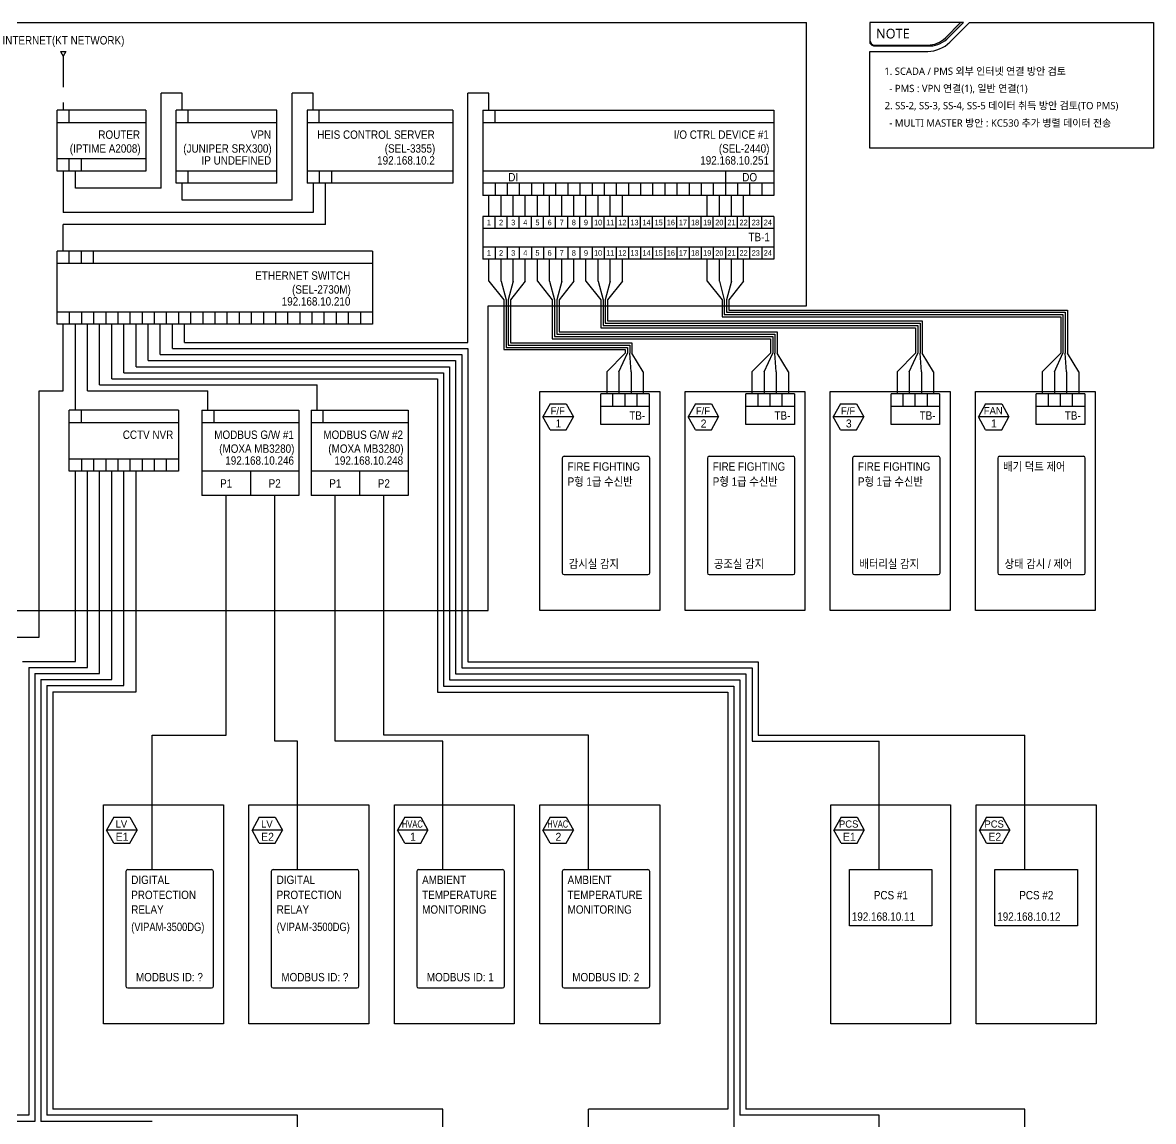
# Model space of a CAD drawing. Header units: millimetres. Extents: x 3366 to 637019, y 0 to 56757.
# Drawn here: x 59885 to 77342, y 10194 to 27153 of the extents above; entities that cross this region are included whole.
import ezdxf
from ezdxf.enums import TextEntityAlignment as Align

# ---------------------------------------------------------------- set-up
doc = ezdxf.new("R2010")
doc.units = ezdxf.units.MM
doc.set_wipeout_variables(frame=1)
doc.linetypes.add('CE04', pattern=[15, 10, -2, 1, -2])
doc.linetypes.add('HIDDEN2', pattern=[4.7624999999999975, 3.174999999999999, -1.587499999999999])
for name, color, linetype in [('004.ESS전기실주기사항', 7, 'Continuous'), ('ESYM', 4, 'Continuous'), ('SEL-735', 7, 'Continuous'), ('TEXT', 3, 'Continuous'), ('지시선', 6, 'Continuous')]:
    doc.layers.add(name, color=color, linetype=linetype)
doc.styles.add('GHS', font='', dxfattribs={"width": 0.7})
doc.styles.add('맑은고딕', font='malgun.ttf')
doc.styles.get('GHS').set_extended_font_data('Gulim')

# ---------------------------------------------------------------- blocks, each defined once
blk = doc.blocks.new('DIGITAL LAYOUT')
at = {"layer": 'SEL-735', "color": 8, "linetype": 'Continuous', "lineweight": -3}
for p, q in [((9070706.639495933, -3285224.709214698), (9070706.639495933, -3293180.088807981)), ((9070834.952600794, -3285096.396109838), (9076659.241474131, -3285096.396109838)), ((9076787.554578992, -3293180.088807981), (9076787.554578992, -3285224.709214698)), ((9070834.952600794, -3293308.40191284), (9076659.241474131, -3293308.40191284))]:
    blk.add_line(p, q, dxfattribs=at)
for centre, start, end in [((9070834.952600794, -3285224.709214697), 90, 180), ((9076659.241474131, -3285224.709214698), 0, 90), ((9070834.952600794, -3293180.088807981), 180, 270), ((9076659.241474131, -3293180.088807981), 270, 0)]:
    blk.add_arc(centre, 128.3131048589562, start, end, dxfattribs=at)
blk = doc.blocks.new('COMP')
at = {"color": 8, "linetype": 'Continuous'}
blk.add_lwpolyline([(1.091393642127514e-11, 2815.567845134597), (1541.276957092065, 2815.567845134589), (1541.276957092068, 9.094947017729282e-13), (0, 0)], close=True, dxfattribs=at)
at = {"layer": 'ESYM', "color": 1}
for p, q in [((132.2785100566616, 2656.669670203698), (39.72367194838444, 2491.335974567334)), ((132.2785100566616, 2656.669670203698), (338.5173575939916, 2656.669670203698)), ((338.5173575939916, 2656.669670203698), (431.0721957052519, 2491.335974567334)), ((132.2785100566616, 2321.061306304114), (39.72367194838444, 2491.335974567334)), ((431.0721957052519, 2491.335974567334), (39.72367194838444, 2491.335974567334)), ((338.5173575939916, 2321.061306304114), (431.0721957052519, 2491.335974567334)), ((132.2785100566616, 2321.061306304114), (338.5173575939916, 2321.061306304114))]:
    blk.add_line(p, q, dxfattribs=at)

msp = doc.modelspace()

# ---------------------------------------------------------------- linework, layer by layer
at = {"color": 8, "linetype": 'Continuous'}
for p, q in [((58492.841996818, 27152.63536571973), (71987.67501282523, 27152.63536571973)), ((71987.67501282523, 22779.71893819905), (71987.67501282523, 27152.63536571971)), ((67074.38844391942, 18080.06520974561), (67074.38844391936, 22779.71893819897)), ((67074.38844391936, 22779.71893819898), (71987.67501282523, 22779.71893819904)), ((58492.841996818, 18080.06520974561), (67074.38844391942, 18080.06520974573))]:
    msp.add_line(p, q, dxfattribs=at)
at = {"color": 2}
for p, q in [((60470.86642949539, 26706.66508601468), (60554.02433065814, 26706.66508601468)), ((60470.86642949539, 26706.66508601468), (60512.44538008957, 26635.20375145834)), ((60554.02433065814, 26706.66508601468), (60512.44538008957, 26635.20375145834))]:
    msp.add_line(p, q, dxfattribs=at)
at = {"color": 2, "linetype": 'HIDDEN2', "ltscale": 150}
msp.add_line((60512.44538008957, 26635.20375145834), (60512.44538008957, 25801.18802178605), dxfattribs=at)
at = {"color": 3}
for p, q in [((62348.44644444896, 26063.34947693228), (62021.79252831836, 26063.34826180864)), ((62021.79252825311, 24599.14930026598), (62021.79252831836, 26063.34947693229)), ((62348.44644444907, 25801.65186228456), (62348.44644444896, 26063.34947693228)), ((64371.64750880864, 26063.34947693228), (64044.99359267805, 26063.34826180864)), ((64044.99359261274, 24410.98709285277), (64044.99359267805, 26063.34947693228)), ((64371.64750880876, 25801.65186228456), (64371.64750880864, 26063.34947693228)), ((67084.15534107009, 26063.34947693228), (66757.50142493949, 26063.34826180863)), ((66757.501424875, 22216.65207777613), (66757.50142493949, 26063.34826180863)), ((67084.1553410702, 25801.65186228455), (67084.15534107009, 26063.34947693228)), ((60699.64538008976, 24599.14321057045), (60699.64538008964, 24860.84082521817)), ((62348.44644444931, 24410.98100315719), (62348.44644444919, 24672.67861780491)), ((64558.84750880895, 24034.66267802622), (64558.84750880883, 24672.67861780492)), ((62021.79252825311, 24599.14930026598), (60699.64538008987, 24599.14321057045)), ((64044.99359261274, 24410.98709285277), (62348.44644444942, 24410.98100315719)), ((64558.84750880895, 24034.66267802622), (60512.44538008957, 24034.65658833064)), ((60512.44538008969, 23625.88815927429), (60512.44538008957, 24034.65658833064)), ((60512.44538008969, 21467.85207809332), (60512.4453800896, 22496.9149147945)), ((60699.64538008964, 21169.32445632116), (60699.64538008953, 22496.91491479465)), ((60886.84538008959, 21467.85207809368), (60886.84538008948, 22496.91491479464)), ((61074.04538008955, 21561.45207805309), (61074.04538008949, 22496.91491479464)), ((61261.24538008962, 21655.05207801236), (61261.2453800895, 22496.91491479464)), ((61448.44538008951, 21748.65207797171), (61448.44538008951, 22496.91491479464)), ((61635.64538008953, 21842.25207793107), (61635.64538008953, 22496.91491479464)), ((61822.84538008948, 21935.85207789225), (61822.84538008948, 22496.91491479464)), ((62010.04538008955, 22029.45207785107), (62010.04538008949, 22496.91491479464)), ((62197.2453800895, 22123.05207781361), (62197.2453800895, 22496.91491479464)), ((62384.44538008951, 22216.65207777613), (62384.44538008951, 22496.91491479464)), ((62384.44538008951, 22216.65207777613), (66757.501424875, 22216.65207777614)), ((62010.04538008956, 22029.45207785107), (66663.90142491559, 22029.45207785108)), ((62197.24538008951, 22123.05207781361), (66757.50142487505, 22123.05207781362)), ((66663.90142491559, 22029.45207785108), (66663.90142491687, 17194.04931528408)), ((66757.501424875, 22123.05207781361), (66757.50142487662, 17287.64931524397)), ((61635.64538008952, 21842.25207793107), (66476.70142499666, 21842.25207793107)), ((61822.84538008949, 21935.85207789225), (66570.30142495618, 21935.85207789225)), ((66476.70142499666, 21842.25207793107), (66476.70142499649, 17006.84931536464)), ((66570.30142495618, 21935.85207789225), (66570.30142495752, 17100.44931532469)), ((61261.24538008961, 21655.05207801236), (66289.5014250779, 21655.05207801236)), ((61448.44538008951, 21748.65207797171), (66383.10142503731, 21748.65207797172)), ((66289.5014250779, 21655.05207801236), (66289.50142507779, 16819.64931544587)), ((66383.10142503731, 21748.65207797172), (66383.1014250372, 16913.24931540529)), ((61074.04538008955, 21561.45207805309), (64431.49439295783, 21561.45207805304)), ((64431.49439295789, 21169.32445632115), (64431.49439295783, 21561.45207805304)), ((60138.04537995833, 17668.63761649079), (60138.04538004991, 21467.85207809332)), ((60138.04538004991, 21467.85207809333), (60512.44538008967, 21467.85207809332)), ((60886.84538008959, 21467.85207809368), (62746.6943929579, 21467.85207809367)), ((62746.6943929579, 21169.32445632116), (62746.6943929579, 21467.85207809366)), ((60699.64537995023, 17294.23761813351), (60699.64538007742, 20228.51341925478)), ((60886.84537994774, 17200.63761817414), (60886.84538007755, 20228.51341925478)), ((61074.04537994048, 17107.03761821476), (61074.04538007715, 20228.51341925478)), ((61261.24537993764, 17013.43761825428), (61261.24538007739, 20228.51341925478)), ((61448.44537993352, 16919.8376182947), (61448.44538007735, 20228.51341925478)), ((61635.6453799287, 16826.23761833486), (61635.64538007736, 20228.51341925478)), ((54098.05924932561, 17668.6376167024), (60138.04537995161, 17668.63761649079)), ((59885.04298678628, 17294.2376181335), (60699.64537995023, 17294.23761809819)), ((66757.50142487662, 17287.64931524397), (71239.55199762865, 17287.64931524711)), ((71239.55199762865, 17287.64931524711), (71239.55199762905, 16154.04387607399)), ((59978.64298674557, 17200.6376181741), (59978.64298674368, 10287.74112850343)), ((59978.6429867456, 17200.63761817409), (60886.84537994774, 17200.63761813516)), ((66663.90142491687, 17194.04931528408), (71145.95199766889, 17194.04931528721)), ((71145.9519976693, 17194.04931528457), (71145.95199766953, 16060.44387611439)), ((60072.24298670492, 17107.03761821469), (60072.24298670323, 10194.1411285441)), ((60072.24298670492, 17107.03761821469), (61074.04537994048, 17107.03761817082)), ((60165.84298666433, 17013.43761825527), (60165.84298666441, 10194.14112854418)), ((60165.84298666433, 17013.43761825527), (61261.24537993764, 17013.43761825428)), ((66476.70142499649, 17006.84931536464), (70958.7519977485, 17006.84931536777)), ((66570.30142495752, 17100.44931532469), (71052.35199770954, 17100.44931532782)), ((70958.7519977506, 17006.84931536456), (70958.75199775246, 10287.74112850496)), ((71052.35199770995, 17100.4493153266), (71052.35199771228, 10381.34112846418)), ((60259.44298662365, 16919.83761829583), (60259.44298662379, 10287.74112850342)), ((60259.44298662368, 16919.83761829583), (61448.44537993352, 16919.83761824415)), ((60353.04298658314, 16826.23761833636), (60353.04298658314, 10381.34112846274)), ((60353.04298658314, 16826.23761833636), (61635.6453799287, 16826.23761828031)), ((66289.50142507779, 16819.64931544587), (70771.55199782981, 16819.64931544901)), ((66383.1014250372, 16913.24931540529), (70865.15199778922, 16913.24931540843)), ((70771.55199783185, 16819.64931544587), (70771.55199783185, 10381.34112846424)), ((70865.15199779125, 16913.24931540522), (70865.15199779288, 7701.51286067406)), ((71145.95199766953, 16060.44387611441), (73110.62590364716, 16060.44387611465)), ((71239.55199762905, 16154.04387607401), (75356.09980950109, 16154.04387607464)), ((73110.62590364763, 14080.50013288294), (73110.62590364716, 16060.44387611465)), ((75356.09980950167, 14080.50013288294), (75356.09980950109, 16154.04387607463)), ((66374.20418607612, 10381.34112846104), (60353.04298658314, 10381.34112846274)), ((66374.20418608544, 7701.512860674076), (66374.20418607612, 10381.34112846104)), ((68619.67809193942, 7701.51286067406), (68619.67809193884, 10381.34112846465)), ((70771.55199783185, 10381.34112846424), (68619.6780919389, 10381.34112846465)), ((75356.09980950115, 10381.34112846337), (71052.35199771228, 10381.34112846419)), ((75356.09980950179, 7701.512860674069), (75356.09980950115, 10381.34112846337)), ((59978.64298674374, 10287.74112850345), (57392.30856266836, 10287.74112850345)), ((60072.24298670323, 10194.1411285441), (59637.78246852237, 10194.1411285441)), ((61883.25637437683, 10194.14112854369), (60165.84298666447, 10194.14112854418)), ((64128.73028023069, 10287.74112850233), (60259.44298662379, 10287.74112850342)), ((64128.73028023139, 7701.512860674073), (64128.73028023075, 10287.74112850233)), ((73110.62590364704, 10287.74112850461), (70958.7519977524, 10287.74112850496)), ((73110.62590364763, 7701.512860674065), (73110.62590364699, 10287.74112850461))]:
    msp.add_line(p, q, dxfattribs=at)
for p, q in [((60418.84538008959, 24860.84082521817), (60418.84538008959, 25801.65186228456)), ((61788.73861218768, 25801.65186228456), (60418.84538008959, 25801.65186228456)), ((60606.04538008955, 25613.48965487129), (60606.04538008955, 25801.65186228456)), ((61788.73861218768, 25801.65186228456), (61788.73861218768, 24860.84082521817)), ((62254.8464444491, 24672.67861780491), (62254.8464444491, 25801.65186228456)), ((63811.93967654725, 25801.65186228456), (62254.8464444491, 25801.65186228456)), ((62442.04644444917, 25613.4896548713), (62442.04644444917, 25801.65186228456)), ((63811.93967654725, 24672.67861780492), (63811.93967654725, 25801.65186228456)), ((64278.04750880878, 25801.65186228456), (64278.04750880878, 24672.6786178049)), ((66524.44750880869, 25801.65186228456), (64278.04750880878, 25801.65186228456)), ((64465.24750880874, 25613.4896548713), (64465.24750880874, 25801.65186228456)), ((66524.44750880869, 25801.65186228456), (66524.44750880869, 24672.67861780492)), ((66990.55534107023, 25801.65186228455), (66990.55534107023, 24484.51641039165)), ((66990.55534107023, 25801.65186228455), (71483.35534107027, 25801.65186228455)), ((67177.7553410703, 25613.48965487129), (67177.7553410703, 25801.65186228455)), ((71483.35534107027, 25801.65186228451), (71483.35534107027, 24484.51641039165)), ((66990.55534107023, 25613.48965487128), (71483.35534107027, 25613.48965487128)), ((60606.04538008955, 24860.84082521817), (60606.04538008955, 25049.00303263144)), ((60793.2453800895, 24860.84082521817), (60793.2453800895, 25049.00303263144)), ((61788.73861218768, 24860.84082521817), (60418.84538008959, 24860.84082521817)), ((62442.04644444917, 24672.67861780491), (62442.04644444917, 24860.84082521818)), ((64465.24750880874, 24860.84082521818), (64465.24750880874, 24672.67861780492)), ((64652.44750880869, 24860.84082521818), (64652.44750880869, 24672.67861780492)), ((71483.35534107027, 24860.8408252182), (66990.55534107023, 24860.8408252182)), ((70734.55534107034, 24860.84082521819), (70734.55534107034, 24484.51641039165)), ((63811.93967654725, 24672.67861780491), (62254.8464444491, 24672.67861780491)), ((66524.44750880869, 24672.67861780492), (64278.04750880878, 24672.67861780492)), ((71483.35534107027, 24672.67861780492), (66990.55534107023, 24672.6786178049)), ((67177.7553410703, 24672.67861780492), (67177.7553410703, 24484.51641039165)), ((67364.95534107025, 24672.67861780492), (67364.95534107025, 24484.51641039165)), ((67552.15534107032, 24672.67861780492), (67552.15534107032, 24484.51641039165)), ((67739.35534107027, 24672.67861780492), (67739.35534107027, 24484.51641039165)), ((67926.55534107023, 24672.67861780493), (67926.55534107023, 24484.51641039165)), ((68113.7553410703, 24672.67861780493), (68113.7553410703, 24484.51641039166)), ((68300.95534107025, 24672.67861780493), (68300.95534107025, 24484.51641039166)), ((68488.15534107032, 24672.67861780493), (68488.15534107032, 24484.51641039166)), ((68675.35534107027, 24672.67861780494), (68675.35534107027, 24484.51641039166)), ((68862.55534107023, 24672.67861780492), (68862.55534107023, 24484.51641039165)), ((69049.75534107018, 24672.67861780493), (69049.75534107018, 24484.51641039165)), ((69236.95534107025, 24672.67861780491), (69236.95534107025, 24484.51641039164)), ((69424.1553410702, 24672.67861780492), (69424.1553410702, 24484.51641039164)), ((69611.35534107016, 24672.67861780493), (69611.35534107016, 24484.51641039166)), ((69798.55534107011, 24672.67861780494), (69798.55534107011, 24484.51641039166)), ((69985.75534107018, 24672.67861780492), (69985.75534107018, 24484.51641039165)), ((70172.95534107013, 24672.67861780493), (70172.95534107013, 24484.51641039165)), ((70360.15534106997, 24672.67861780493), (70360.15534106997, 24484.51641039165)), ((70547.35534107027, 24672.67861780493), (70547.35534107027, 24484.51641039165)), ((70921.7553410703, 24672.67861780492), (70921.7553410703, 24484.51641039165)), ((71108.95534107025, 24672.67861780492), (71108.95534107025, 24484.51641039165)), ((71296.15534107032, 24672.67861780493), (71296.15534107032, 24484.51641039165)), ((71483.35534107027, 24484.51641039165), (66990.55534107023, 24484.51641039165)), ((66990.55534107029, 24162.06068818088), (66990.55534107029, 23503.49296223445)), ((71483.35534107022, 24162.06068818088), (66990.55534107029, 24162.06068818088)), ((67177.75534107035, 23973.89848076762), (67177.75534107035, 24162.06068818088)), ((67364.95534107031, 23973.89848076762), (67364.95534107031, 24162.06068818088)), ((67552.15534107038, 23973.89848076761), (67552.15534107038, 24162.06068818088)), ((67739.35534107033, 23973.89848076762), (67739.35534107033, 24162.06068818088)), ((67926.55534107029, 23973.89848076762), (67926.55534107029, 24162.06068818088)), ((68113.75534107035, 23973.89848076762), (68113.75534107035, 24162.06068818088)), ((68300.95534107031, 23973.89848076762), (68300.95534107031, 24162.06068818088)), ((68488.15534107038, 23973.89848076762), (68488.15534107038, 24162.06068818088)), ((68675.35534107033, 23973.89848076762), (68675.35534107033, 24162.06068818088)), ((68862.55534107029, 23973.89848076762), (68862.55534107029, 24162.06068818088)), ((69049.75534107035, 23973.89848076762), (69049.75534107035, 24162.06068818088)), ((69236.95534107031, 23973.89848076762), (69236.95534107031, 24162.06068818088)), ((69424.15534107038, 23973.89848076761), (69424.15534107038, 24162.06068818088)), ((69611.35534107033, 23973.89848076762), (69611.35534107033, 24162.06068818088)), ((69798.55534107029, 23973.89848076762), (69798.55534107029, 24162.06068818088)), ((69985.75534107035, 23973.89848076762), (69985.75534107035, 24162.06068818088)), ((70172.95534107031, 23973.89848076762), (70172.95534107031, 24162.06068818088)), ((70360.15534107038, 23973.89848076762), (70360.15534107038, 24162.06068818088)), ((70547.35534107033, 23973.89848076762), (70547.35534107033, 24162.06068818088)), ((70734.55534107029, 23973.89848076762), (70734.55534107029, 24162.06068818088)), ((70921.75534107024, 23973.89848076762), (70921.75534107024, 24162.06068818088)), ((71108.95534107031, 23973.89848076762), (71108.95534107031, 24162.06068818088)), ((71296.15534107026, 23973.89848076762), (71296.15534107026, 24162.06068818088)), ((71483.35534107022, 24162.06068818088), (71483.35534107022, 23503.49296223445)), ((60418.84538008959, 22496.91491479464), (60418.84538008959, 23625.88815927428)), ((65286.04538008955, 23625.88815927429), (60418.84538008959, 23625.88815927429)), ((60606.04538008955, 23437.72595186102), (60606.04538008955, 23625.88815927429)), ((60793.2453800895, 23437.72595186102), (60793.2453800895, 23625.88815927429)), ((60980.44538008957, 23437.72595186101), (60980.44538008957, 23625.88815927429)), ((65286.04538008955, 23625.88815927429), (65286.04538008955, 22496.91491479465)), ((67177.75534107035, 23691.65516964771), (67177.75534107035, 23503.49296223445)), ((67364.95534107031, 23691.65516964771), (67364.95534107031, 23503.49296223445)), ((67552.15534107038, 23691.65516964773), (67552.15534107038, 23503.49296223445)), ((67739.35534107033, 23691.65516964771), (67739.35534107033, 23503.49296223445)), ((67926.55534107029, 23691.65516964771), (67926.55534107029, 23503.49296223445)), ((68113.75534107035, 23691.65516964771), (68113.75534107035, 23503.49296223445)), ((68300.95534107031, 23691.65516964771), (68300.95534107031, 23503.49296223445)), ((68488.15534107038, 23691.65516964771), (68488.15534107038, 23503.49296223445)), ((68675.35534107033, 23691.65516964771), (68675.35534107033, 23503.49296223445)), ((68862.55534107029, 23691.65516964771), (68862.55534107029, 23503.49296223445)), ((69049.75534107035, 23691.65516964771), (69049.75534107035, 23503.49296223445)), ((69236.95534107031, 23691.65516964771), (69236.95534107031, 23503.49296223445)), ((69424.15534107038, 23691.65516964773), (69424.15534107038, 23503.49296223445)), ((69611.35534107033, 23691.65516964771), (69611.35534107033, 23503.49296223445)), ((69798.55534107029, 23691.65516964771), (69798.55534107029, 23503.49296223445)), ((69985.75534107035, 23691.65516964771), (69985.75534107035, 23503.49296223445)), ((70172.95534107031, 23691.65516964771), (70172.95534107031, 23503.49296223445)), ((70360.15534107038, 23691.65516964771), (70360.15534107038, 23503.49296223445)), ((70547.35534107033, 23691.65516964771), (70547.35534107033, 23503.49296223445)), ((70734.55534107029, 23691.65516964771), (70734.55534107029, 23503.49296223445)), ((70921.75534107024, 23691.65516964771), (70921.75534107024, 23503.49296223445)), ((71108.95534107031, 23691.65516964771), (71108.95534107031, 23503.49296223445)), ((71296.15534107026, 23691.65516964771), (71296.15534107026, 23503.49296223445)), ((60418.84538008959, 23437.72595186101), (65286.04538008955, 23437.72595186101)), ((71483.35534107022, 23503.49296223445), (66990.55534107029, 23503.49296223445)), ((65286.04538008955, 22685.07712220792), (60418.84538008959, 22685.07712220792)), ((60606.04538008955, 22685.07712220791), (60606.04538008955, 22496.91491479464)), ((60793.2453800895, 22685.07712220791), (60793.2453800895, 22496.91491479464)), ((60980.44538008957, 22685.07712220791), (60980.44538008957, 22496.91491479464)), ((61167.64538008953, 22685.07712220791), (61167.64538008953, 22496.91491479464)), ((61354.84538008959, 22685.07712220791), (61354.84538008959, 22496.91491479464)), ((61542.04538008955, 22685.07712220791), (61542.04538008955, 22496.91491479464)), ((61729.2453800895, 22685.07712220791), (61729.2453800895, 22496.91491479464)), ((61916.44538008957, 22685.07712220792), (61916.44538008957, 22496.91491479465)), ((62103.64538008953, 22685.07712220792), (62103.64538008953, 22496.91491479464)), ((62290.84538008959, 22685.07712220791), (62290.84538008959, 22496.91491479464)), ((62478.04538008955, 22685.07712220791), (62478.04538008955, 22496.91491479464)), ((62665.2453800895, 22685.07712220792), (62665.2453800895, 22496.91491479464)), ((62852.44538008957, 22685.07712220792), (62852.44538008957, 22496.91491479464)), ((63039.64538008953, 22685.0771222079), (63039.64538008953, 22496.91491479463)), ((63226.84538008959, 22685.07712220791), (63226.84538008959, 22496.91491479464)), ((63414.04538008955, 22685.07712220791), (63414.04538008955, 22496.91491479464)), ((63601.2453800895, 22685.07712220791), (63601.2453800895, 22496.91491479464)), ((63788.44538008957, 22685.07712220791), (63788.44538008957, 22496.91491479464)), ((63975.64538008953, 22685.07712220791), (63975.64538008953, 22496.91491479464)), ((64162.84538008959, 22685.07712220792), (64162.84538008959, 22496.91491479464)), ((64350.04538008955, 22685.07712220792), (64350.04538008955, 22496.91491479464)), ((64537.2453800895, 22685.07712220791), (64537.2453800895, 22496.91491479464)), ((64724.44538008957, 22685.07712220791), (64724.44538008957, 22496.91491479464)), ((64911.64538008953, 22685.07712220792), (64911.64538008953, 22496.91491479464)), ((65098.84538008959, 22685.07712220792), (65098.84538008959, 22496.91491479464)), ((65286.04538008955, 22496.91491479464), (60418.84538008959, 22496.91491479464)), ((69559.0186626531, 21422.40415821736), (68810.21866265312, 21422.40415821736)), ((68997.41866265313, 21234.24195080409), (68997.41866265313, 21422.40415821736)), ((69184.61866265314, 21234.24195080409), (69184.61866265314, 21422.40415821736)), ((69371.81866265315, 21234.24195080409), (69371.81866265315, 21422.40415821736)), ((71799.97701193753, 21422.40415821737), (71051.17701193749, 21422.40415821737)), ((71238.37701193755, 21234.24195080411), (71238.37701193755, 21422.40415821737)), ((71425.57701193751, 21234.24195080411), (71425.57701193751, 21422.40415821737)), ((71612.77701193758, 21234.24195080411), (71612.77701193758, 21422.40415821737)), ((74040.93536122167, 21422.40415821737), (73292.13536122174, 21422.40415821737)), ((73479.33536122169, 21234.24195080411), (73479.33536122169, 21422.40415821737)), ((73666.53536122176, 21234.24195080411), (73666.53536122176, 21422.40415821737)), ((73853.73536122171, 21234.24195080411), (73853.73536122171, 21422.40415821737)), ((76281.8937105058, 21422.40415821737), (75533.09371050587, 21422.40415821737)), ((75720.29371050582, 21234.24195080411), (75720.29371050582, 21422.40415821737)), ((75907.49371050589, 21234.24195080411), (75907.49371050589, 21422.40415821737)), ((76094.69371050585, 21234.24195080411), (76094.69371050585, 21422.40415821737)), ((60606.04538008233, 20228.51341925478), (60606.04538008233, 21169.32445632116)), ((62290.84538008238, 21169.32445632115), (60606.04538008233, 21169.32445632116)), ((60793.24538008228, 20981.16224890789), (60793.24538008228, 21169.32445632116)), ((62290.84538008238, 21169.32445632115), (62290.84538008226, 20228.51341925478)), ((62653.09439295053, 21169.32445632118), (62653.09439295053, 19852.18900442827)), ((62653.09439295053, 21169.32445632116), (64150.69439295051, 21169.32445632115)), ((62840.2943929506, 20981.1622489079), (62840.2943929506, 21169.32445632116)), ((64150.69439295051, 21169.32445632111), (64150.69439295051, 19852.18900442826)), ((64337.89439295058, 21169.32445632116), (64337.89439295058, 19852.18900442825)), ((64337.89439295058, 21169.32445632115), (65835.49439295055, 21169.32445632114)), ((64525.09439295053, 20981.16224890788), (64525.09439295053, 21169.32445632115)), ((65835.49439295055, 21169.3244563211), (65835.49439295055, 19852.18900442825)), ((62653.09439295053, 20981.16224890788), (64150.69439295051, 20981.16224890788)), ((64337.89439295058, 20981.16224890787), (65835.49439295055, 20981.16224890787)), ((60793.24538008228, 20416.67562666805), (60793.24538008228, 20228.51341925478)), ((60980.44538008224, 20416.67562666805), (60980.44538008224, 20228.51341925478)), ((61167.64538008231, 20416.67562666805), (61167.64538008231, 20228.51341925478)), ((61354.84538008226, 20416.67562666805), (61354.84538008226, 20228.51341925478)), ((61542.04538008233, 20416.67562666805), (61542.04538008233, 20228.51341925478)), ((61729.24538008228, 20416.67562666805), (61729.24538008228, 20228.51341925478)), ((61916.44538008224, 20416.67562666805), (61916.44538008224, 20228.51341925478)), ((62103.64538008231, 20416.67562666805), (62103.64538008231, 20228.51341925478)), ((62290.84538008226, 20228.51341925478), (60606.04538008233, 20228.51341925478)), ((64150.69439295051, 20228.51341925478), (62653.09439295053, 20228.5134192548)), ((63401.89439295058, 20228.51341925478), (63401.89439295058, 19852.18900442826)), ((65835.49439295055, 20228.51341925478), (64337.89439295058, 20228.51341925478)), ((65086.69439295062, 20228.51341925478), (65086.69439295062, 19852.18900442825)), ((64150.69439295051, 19852.18900442826), (62653.09439295053, 19852.18900442826)), ((65835.49439295055, 19852.18900442825), (64337.89439295058, 19852.18900442825)), ((64712.29439295834, 16060.4438761135), (64712.29439295782, 19852.18900442825)), ((65461.09439295781, 16154.04387607276), (65461.09439295781, 19852.18900442825)), ((66374.2041860848, 16060.44387611361), (64712.29439295834, 16060.4438761135)), ((68619.6780919389, 16154.04387607297), (65461.09439295781, 16154.04387607276)), ((66374.20418608544, 14080.50013288298), (66374.20418608491, 16060.44387611361)), ((68619.6780919396, 14080.50013288296), (68619.67809193901, 16154.04387607297))]:
    msp.add_line(p, q)
at = {"color": 3, "ltscale": 150}
for p, q in [((60512.44538008969, 24860.84082521821), (60512.4453800897, 24222.81983487877)), ((64371.64750880876, 24672.67861780492), (64371.64750880876, 24222.82465178378)), ((64371.64750880876, 24222.82465178378), (60512.4453800897, 24222.81983487877))]:
    msp.add_line(p, q, dxfattribs=at)
at = {"color": 5}
for p, q in [((67084.15534107032, 24162.06068818088), (67084.15534107032, 24484.51641039165)), ((67271.35534107027, 24162.06068818088), (67271.35534107027, 24484.51641039165)), ((67458.55534107023, 24162.06068818088), (67458.55534107023, 24484.51641039165)), ((67645.7553410703, 24162.06068818088), (67645.7553410703, 24484.51641039165)), ((67832.95534107025, 24162.06068818088), (67832.95534107025, 24484.51641039165)), ((68020.15534107032, 24162.06068818088), (68020.15534107032, 24484.51641039165)), ((68207.35534107027, 24162.06068818088), (68207.35534107027, 24484.51641039165)), ((68394.55534107034, 24162.06068818088), (68394.55534107034, 24484.51641039165)), ((68581.7553410703, 24162.06068818088), (68581.7553410703, 24484.51641039165)), ((68768.95534107025, 24162.06068818088), (68768.95534107025, 24484.51641039165)), ((68956.15534107032, 24162.06068818088), (68956.15534107032, 24484.51641039165)), ((69143.35534107027, 24162.06068818088), (69143.35534107027, 24484.51641039165)), ((70453.75534106995, 24162.06068818088), (70453.75534106995, 24484.51641039165)), ((70640.9553410699, 24162.06068818088), (70640.9553410699, 24484.51641039165)), ((70828.15534106997, 24162.06068818088), (70828.15534106997, 24484.51641039165)), ((71015.35534106992, 24162.06068818088), (71015.35534106992, 24484.51641039165)), ((67084.15534107038, 23160.94700687222), (67084.15534107038, 23503.49296223445)), ((67271.35534107033, 23160.94700687222), (67271.35534107033, 23503.49296223445)), ((67458.55534107029, 23160.94700687222), (67458.55534107029, 23503.49296223445)), ((67645.75534107035, 23160.94700687222), (67645.75534107035, 23503.49296223445)), ((67832.95534107031, 23160.94700687222), (67832.95534107031, 23503.49296223445)), ((68020.15534107038, 23160.94700687222), (68020.15534107038, 23503.49296223445)), ((68207.35534107033, 23160.94700687222), (68207.35534107033, 23503.49296223445)), ((68394.55534107029, 23160.94700687222), (68394.55534107029, 23503.49296223445)), ((68581.75534107035, 23160.94700687222), (68581.75534107035, 23503.49296223445)), ((68768.95534107031, 23160.94700687222), (68768.95534107031, 23503.49296223445)), ((68956.15534107038, 23160.94700687222), (68956.15534107038, 23503.49296223445)), ((69143.35534107033, 23160.94700687222), (69143.35534107033, 23503.49296223445)), ((70453.75534107024, 23160.94700687222), (70453.75534107024, 23503.49296223445)), ((70640.95534107019, 23160.94700687222), (70640.95534107019, 23503.49296223445)), ((70828.15534107026, 23160.94700687222), (70828.15534107026, 23503.49296223445)), ((71015.35534107022, 23160.94700687222), (71015.35534107022, 23503.49296223445)), ((67084.15534107038, 23160.94700687222), (67312.98138890055, 22873.78021184051)), ((67271.35534107033, 23160.94700687222), (67347.63069034694, 22873.78021184053)), ((67458.55534107029, 23160.94700687222), (67382.27999179333, 22873.78021184056)), ((67645.75534107035, 23160.94700687222), (67416.92929323972, 22873.78021184051)), ((67832.95534107031, 23160.94700687222), (68061.78138890059, 22873.78021184051)), ((68020.15534107038, 23160.94700687222), (68096.43069034687, 22873.78021184053)), ((68207.35534107033, 23160.94700687222), (68131.07999179338, 22873.78021184056)), ((68394.55534107029, 23160.94700687222), (68165.72929323965, 22873.78021184051)), ((68581.75534107035, 23160.94700687222), (68810.58138890052, 22873.78021184051)), ((68768.95534107031, 23160.94700687222), (68845.23069034691, 22873.78021184053)), ((68956.15534107038, 23160.94700687222), (68879.8799917933, 22873.78021184056)), ((69143.35534107033, 23160.94700687222), (68914.5292932397, 22873.78021184051)), ((70453.75534107024, 23160.94700687222), (70682.5813889004, 22873.78021184051)), ((70640.95534107019, 23160.94700687222), (70717.2306903468, 22873.78021184053)), ((70828.15534107026, 23160.94700687222), (70751.87999179319, 22873.78021184056)), ((71015.35534107022, 23160.94700687222), (70786.52929323958, 22873.78021184051)), ((67312.98138890055, 22873.78021184051), (67312.98138890055, 22105.17842495497)), ((67347.63069034694, 22873.78021184056), (67347.63069034682, 22139.8277264013)), ((67382.27999179333, 22873.78021184051), (67382.27999179333, 22174.47702784776)), ((67416.92929323966, 22873.78021184051), (67416.92929323972, 22209.12632929409)), ((68061.78138890059, 22873.78021184051), (68061.78138890071, 22274.38716517725)), ((68096.43069034698, 22873.78021184056), (68096.43069034698, 22309.0364666236)), ((68131.07999179338, 22873.78021184051), (68131.0799917935, 22343.68576807006)), ((68165.72929323971, 22873.78021184051), (68165.72929323954, 22378.33506951638)), ((68810.58138890052, 22873.78021184051), (68810.58138890052, 22443.59590539954)), ((68845.23069034691, 22873.78021184056), (68845.23069034691, 22478.24520684589)), ((68879.8799917933, 22873.78021184051), (68879.87999179325, 22512.89450829236)), ((68914.52929323964, 22873.78021184051), (68914.52929323958, 22547.54380973868)), ((70682.5813889004, 22873.78021184051), (70682.5813889004, 22612.80464562182)), ((70717.2306903468, 22873.78021184056), (70717.2306903468, 22647.45394706818)), ((70751.87999179319, 22873.78021184051), (70751.87999179319, 22682.10324851466)), ((70786.52929323952, 22873.78021184051), (70786.52929323952, 22716.75254996097)), ((70786.52929323952, 22716.75254996098), (76015.37321158702, 22716.75254996095)), ((76015.37321158708, 22716.75254996094), (76015.37321158708, 22052.11690861125)), ((68914.52929323958, 22547.54380973868), (73774.414862303, 22547.54380973864)), ((70682.5813889004, 22612.80464562182), (75911.42530724796, 22612.80464562178)), ((70717.23069034686, 22647.45394706818), (75946.07460869441, 22647.45394706816)), ((70751.87999179319, 22682.10324851467), (75980.72391014075, 22682.10324851466)), ((73774.414862303, 22547.54380973864), (73774.41486230295, 22052.11690861125)), ((75911.42530724802, 22612.80464562178), (75911.42530724796, 22052.11690861131)), ((75946.07460869435, 22647.45394706815), (75946.07460869441, 22052.11690861125)), ((75980.72391014075, 22682.10324851466), (75980.72391014075, 22052.11690861125)), ((68165.72929323954, 22378.33506951638), (71533.4565130187, 22378.33506951634)), ((68810.58138890052, 22443.59590539954), (73670.46695796377, 22443.59590539947)), ((68845.23069034691, 22478.24520684588), (73705.11625941028, 22478.24520684586)), ((68879.87999179325, 22512.89450829236), (73739.76556085661, 22512.89450829236)), ((71533.4565130187, 22378.33506951634), (71533.4565130187, 22052.11690861125)), ((73670.46695796383, 22443.59590539947), (73670.46695796383, 22052.11690861131)), ((73705.11625941028, 22478.24520684586), (73705.11625941028, 22052.11690861125)), ((73739.76556085661, 22512.89450829236), (73739.76556085661, 22052.11690861125)), ((67382.27999179333, 22174.47702784776), (69257.848862288, 22174.47702784776)), ((67416.92929323972, 22209.12632929409), (69292.49816373433, 22209.12632929407)), ((68061.78138890065, 22274.38716517725), (71429.50860867958, 22274.38716517718)), ((68096.43069034704, 22309.0364666236), (71464.15791012603, 22309.03646662356)), ((68131.0799917935, 22343.68576807006), (71498.80721157242, 22343.68576807006)), ((69257.84886228805, 22174.47702784776), (69257.848862288, 22052.11690861123)), ((69292.49816373433, 22209.12632929407), (69292.49816373433, 22052.11690861123)), ((71429.50860867958, 22274.38716517718), (71429.50860867958, 22052.11690861131)), ((71464.15791012603, 22309.03646662357), (71464.15791012603, 22052.11690861125)), ((71498.80721157236, 22343.68576807006), (71498.80721157236, 22052.11690861125)), ((67312.98138890055, 22105.17842495497), (69188.55025939527, 22105.17842495492)), ((67347.63069034688, 22139.8277264013), (69223.19956084172, 22139.82772640128)), ((68903.81866265315, 21764.95011357958), (69188.55025939521, 22052.11690861124)), ((69091.0186626531, 21764.95011357958), (69223.19956084155, 22052.11690861124)), ((69188.55025939527, 22105.17842495493), (69188.55025939521, 22052.11690861129)), ((69223.19956084172, 22139.82772640129), (69223.19956084166, 22052.11690861123)), ((69278.21866265312, 21764.95011357958), (69257.84886228788, 22052.11690861124)), ((69465.41866265313, 21764.95011357958), (69292.49816373433, 22052.11690861123)), ((71144.77701193758, 21764.95011357959), (71429.50860867964, 22052.11690861126)), ((71331.97701193753, 21764.95011357959), (71464.15791012591, 22052.11690861126)), ((71519.17701193749, 21764.95011357959), (71498.8072115723, 22052.11690861126)), ((71706.37701193755, 21764.95011357959), (71533.4565130187, 22052.11690861125)), ((73385.73536122171, 21764.95011357959), (73670.46695796377, 22052.11690861126)), ((73572.93536122167, 21764.95011357959), (73705.11625941016, 22052.11690861126)), ((73760.13536122174, 21764.95011357959), (73739.76556085644, 22052.11690861126)), ((73947.33536122169, 21764.95011357959), (73774.41486230295, 22052.11690861125)), ((75626.69371050585, 21764.95011357959), (75911.4253072479, 22052.11690861126)), ((75813.8937105058, 21764.95011357959), (75946.0746086943, 22052.11690861126)), ((76001.09371050587, 21764.95011357959), (75980.72391014057, 22052.11690861126)), ((76188.29371050582, 21764.95011357959), (76015.37321158708, 22052.11690861125)), ((68903.81866265315, 21764.95011357958), (68903.81866265315, 21422.40415821735)), ((69091.0186626531, 21764.95011357958), (69091.0186626531, 21422.40415821735)), ((69278.21866265312, 21764.95011357958), (69278.21866265312, 21422.40415821735)), ((69465.41866265313, 21764.95011357958), (69465.41866265313, 21422.40415821735)), ((71144.77701193758, 21764.95011357959), (71144.77701193758, 21422.40415821737)), ((71331.97701193753, 21764.95011357959), (71331.97701193753, 21422.40415821737)), ((71519.17701193749, 21764.95011357959), (71519.17701193749, 21422.40415821737)), ((71706.37701193755, 21764.95011357959), (71706.37701193755, 21422.40415821737)), ((73385.73536122171, 21764.95011357959), (73385.73536122171, 21422.40415821737)), ((73572.93536122167, 21764.95011357959), (73572.93536122167, 21422.40415821737)), ((73760.13536122174, 21764.95011357959), (73760.13536122174, 21422.40415821737)), ((73947.33536122169, 21764.95011357959), (73947.33536122169, 21422.40415821737)), ((75626.69371050585, 21764.95011357959), (75626.69371050585, 21422.40415821737)), ((75813.8937105058, 21764.95011357959), (75813.8937105058, 21422.40415821737)), ((76001.09371050587, 21764.95011357959), (76001.09371050587, 21422.40415821737)), ((76188.29371050582, 21764.95011357959), (76188.29371050582, 21422.40415821737))]:
    msp.add_line(p, q, dxfattribs=at)
at = {"ltscale": 150}
for p, q in [((63027.49439295835, 16154.04387607276), (63027.49439295783, 19852.18900442826)), ((63776.29439295846, 16060.44387611329), (63776.29439295793, 19852.18900442826)), ((61883.25637437659, 16154.04387607285), (63027.49439295835, 16154.04387607276)), ((61883.25637437735, 14080.50013288289), (61883.25637437677, 16154.04387607285)), ((64128.73028023069, 16060.44387611351), (63776.29439295846, 16060.44387611329)), ((64128.73028023139, 14080.50013288295), (64128.73028023081, 16060.4438761135))]:
    msp.add_line(p, q, dxfattribs=at)
for points in [[(60418.84538008959, 25613.48965487127), (61788.73861218768, 25613.48965487127)], [(62254.8464444491, 25613.48965487129), (63811.93967654725, 25613.48965487129)], [(64278.04750880878, 25613.48965487128), (66524.44750880869, 25613.48965487128)], [(61788.73861218768, 25049.00303263144), (60418.84538008959, 25049.00303263144)], [(63811.93967654725, 24860.84082521818), (62254.8464444491, 24860.84082521818)], [(66524.44750880869, 24860.84082521819), (64278.04750880878, 24860.84082521818)], [(71483.35534107022, 23973.89848076764), (66990.55534107029, 23973.89848076762)], [(66990.55534107029, 23691.65516964771), (71483.35534107022, 23691.65516964773)], [(69559.0186626531, 21422.40415821736), (69559.0186626531, 20951.99863968417), (68810.21866265312, 20951.99863968419), (68810.21866265312, 21422.40415821736)], [(71799.97701193753, 21422.40415821737), (71799.97701193753, 20951.99863968419), (71051.17701193749, 20951.99863968421), (71051.17701193749, 21422.40415821737)], [(74040.93536122167, 21422.40415821737), (74040.93536122167, 20951.99863968419), (73292.13536122168, 20951.99863968421), (73292.13536122174, 21422.40415821737)], [(76281.8937105058, 21422.40415821737), (76281.8937105058, 20951.99863968419), (75533.09371050581, 20951.99863968421), (75533.09371050587, 21422.40415821737)], [(68810.21866265312, 21234.24195080408), (69559.0186626531, 21234.24195080408)], [(71051.17701193749, 21234.2419508041), (71799.97701193753, 21234.2419508041)], [(73292.13536122174, 21234.2419508041), (74040.93536122167, 21234.2419508041)], [(75533.09371050587, 21234.2419508041), (76281.8937105058, 21234.2419508041)], [(60606.04538008233, 20981.16224890787), (62290.84538008238, 20981.16224890787)], [(62290.84538008226, 20416.67562666805), (60606.04538008233, 20416.67562666806)]]:
    msp.add_lwpolyline(points)
at = {"layer": '지시선'}
for points in [[(72649.44525365444, 14080.50013288294), (73923.34107342752, 14080.50013288294), (73923.34107342752, 13210.27519457306), (72649.44525365444, 13210.27519457306)], [(74894.91915950848, 14080.50013288294), (76168.81497928168, 14080.50013288294), (76168.81497928168, 13210.27519457306), (74894.91915950848, 13210.27519457306)]]:
    msp.add_lwpolyline(points, close=True, dxfattribs=at)

# ---------------------------------------------------------------- block references
at = {"color": 3, "xscale": 1.2, "yscale": 1.2, "zscale": 1.2}
for p in [(67870.67917757778, 18080.06520974557), (70111.6375268622, 18080.06520974558), (72352.59587614634, 18080.06520974558), (74593.55422543047, 18080.06520974558), (61134.25746001553, 11701.07793753666), (63379.73136586958, 11701.07793753671), (65625.20527172362, 11701.07793753675), (67870.67917757778, 11701.07793753675), (72361.62698928575, 11701.07793753671), (74607.10089513991, 11701.07793753671)]:
    msp.add_blockref('COMP', p, dxfattribs=at)
at = {"xscale": 0.2223437640466005, "yscale": 0.2223437640466005, "zscale": 0.2223437640466005}
for p in [(-1948599.735541922, 750880.1853720755), (-1946358.777192638, 750880.1853720755), (-1944117.818843354, 750880.1853720755), (-1941876.860494069, 750880.1853720755), (-1955336.157259484, 744501.1980998666), (-1953090.68335363, 744501.1980998666), (-1950845.209447776, 744501.1980998666), (-1948599.735541922, 744501.1980998666)]:
    msp.add_blockref('DIGITAL LAYOUT', p, dxfattribs=at)

# ---------------------------------------------------------------- texts
at = {"linetype": 'CE04', "style": 'GHS'}
for s, height, p in [('F/F', 111.1718842024536, (68146.72404967243, 21162.64165731107)), ('F/F', 111.1718842024536, (70387.68239895685, 21162.64165731109)), ('F/F', 111.1718842024536, (72628.64074824098, 21162.64165731109)), ('FAN', 111.1718842024536, (74869.59909752512, 21162.64165731109)), ('1', 123.5243157805039, (68156.66334700101, 20965.93397464144)), ('2', 123.5243157805039, (70397.62169628532, 20965.93397464147)), ('3', 123.5243157805039, (72638.58004556957, 20965.93397464147)), ('1', 123.5243157805039, (74879.5383948537, 20965.93397464147)), ('LV', 111.1718842024536, (61410.30233211018, 14783.65438510215)), ('LV', 111.1718842024536, (63655.77623796422, 14783.65438510219)), ('PCS', 111.1718842024536, (72637.6718613804, 14783.6543851022)), ('PCS', 111.1718842024536, (74883.14576723456, 14783.6543851022)), ('E1', 123.5243157805039, (61420.24162943877, 14586.94670243253)), ('E2', 123.5243157805039, (63665.71553529293, 14586.94670243257)), ('1', 123.5243157805039, (65911.18944114697, 14586.94670243262)), ('2', 123.5243157805039, (68156.66334700101, 14586.94670243262)), ('E1', 123.5243157805039, (72647.61115870898, 14586.94670243257)), ('E2', 123.5243157805039, (74893.08506456314, 14586.94670243257))]:
    msp.add_text(s, height=height, dxfattribs=at).set_placement(p, align=Align.MIDDLE)
at = {"linetype": 'CE04', "style": 'GHS', "width": 0.8}
for p in [(65901.2501438185, 14783.65438510224), (68146.72404967254, 14783.65438510224)]:
    msp.add_text('HVAC', height=111.1718842024536, dxfattribs=at).set_placement(p, align=Align.MIDDLE)
at = {"layer": 'TEXT', "color": 2, "linetype": 'Continuous', "lineweight": -3, "style": 'GHS', "width": 0.9}
msp.add_text('INTERNET(KT NETWORK)', height=129.6000026952666, dxfattribs=at).set_placement((59574.68767313316, 26880.02355102607), align=Align.MIDDLE_LEFT)
at = {"layer": 'TEXT', "color": 7, "linetype": 'Continuous', "lineweight": -3, "style": 'GHS', "width": 0.9}
for s, p in [('ROUTER', (61698.38765235292, 25424.25185573485)), ('VPN', (63721.58871671237, 25424.25185573485)), ('HEIS CONTROL SERVER', (66246.89654897398, 25424.25185573486)), ('I/O CTRL DEVICE #1', (71405.43314855284, 25424.25185573486)), ('(IPTIME A2008)', (61706.92986291659, 25210.14487549786)), ('(JUNIPER SRX300)', (63730.13092727616, 25210.14487549786)), ('(SEL-3355)', (66255.43875953788, 25210.14487549787)), ('(SEL-2440)', (71413.97535911662, 25210.14487549787)), ('TB-1', (71420.95667433785, 23843.42629217363)), ('ETHERNET SWITCH', (64943.49450359039, 23248.48815272459)), ('(SEL-2730M)', (64952.03671415406, 23034.3811724876)), ('TB-', (69496.61999592069, 21088.3382052311)), ('TB-', (71737.57834520505, 21088.33820523112)), ('TB-', (73978.5366944893, 21088.33820523111)), ('TB-', (76219.49504377344, 21088.33820523111)), ('CCTV NVR', (62210.95190525579, 20791.92444977145)), ('MODBUS G/W #1', (64072.77220043307, 20791.92444977146)), ('MODBUS G/W #2', (65757.57220043312, 20791.92444977145)), ('(MOXA MB3280)', (64081.31441099697, 20577.81746953446)), ('(MOXA MB3280)', (65766.11441099702, 20577.81746953446))]:
    msp.add_text(s, height=129.6000026952666, dxfattribs=at).set_placement(p, align=Align.MIDDLE_RIGHT)
at = {"layer": 'TEXT', "linetype": 'Continuous', "lineweight": -3, "style": 'GHS', "width": 0.9}
for s, p in [('IP UNDEFINED', (63723.29715882527, 25026.01356479491)), ('192.168.10.2', (66248.60499108676, 25026.01356479492)), ('192.168.10.251', (71407.1415906655, 25026.01356479491)), ('192.168.10.210', (64945.20294570306, 22850.24986178463)), ('192.168.10.246', (64074.48064254585, 20393.68615883151)), ('192.168.10.248', (65759.2806425459, 20393.6861588315))]:
    msp.add_text(s, height=129.6000026952666, dxfattribs=at).set_placement(p, align=Align.MIDDLE_RIGHT)
at = {"layer": 'TEXT', "color": 7, "linetype": 'Continuous', "lineweight": -3, "style": 'GHS', "width": 0.9}
for s, height, p in [('DI', 129.6000026952666, (67458.55534107023, 24766.75972151155)), ('DO', 129.6000026952666, (71108.95534107025, 24766.75972151157)), ('1', 86.39999999999999, (67084.15534107038, 24067.97958447421)), ('2', 86.39999999999999, (67271.35534107033, 24067.97958447421)), ('3', 86.39999999999999, (67458.55534107029, 24067.97958447421)), ('4', 86.39999999999999, (67645.75534107035, 24067.97958447421)), ('5', 86.39999999999999, (67832.95534107031, 24067.97958447421)), ('6', 86.39999999999999, (68020.15534107038, 24067.97958447421)), ('7', 86.39999999999999, (68207.35534107033, 24067.97958447421)), ('8', 86.39999999999999, (68394.55534107029, 24067.97958447421)), ('9', 86.39999999999999, (68581.75534107035, 24067.97958447422)), ('10', 86.39999999999999, (68768.95534107031, 24067.97958447422)), ('11', 86.39999999999999, (68956.15534107038, 24067.97958447422)), ('12', 86.39999999999999, (69143.35534107033, 24067.97958447422)), ('13', 86.39999999999999, (69330.55534107029, 24067.97958447422)), ('14', 86.39999999999999, (69517.75534107035, 24067.97958447424)), ('15', 86.39999999999999, (69704.95534107031, 24067.97958447421)), ('16', 86.39999999999999, (69892.15534107038, 24067.97958447421)), ('17', 86.39999999999999, (70079.35534107033, 24067.97958447424)), ('18', 86.39999999999999, (70266.55534107029, 24067.97958447424)), ('19', 86.39999999999999, (70453.75534107035, 24067.97958447424)), ('20', 86.39999999999999, (70640.95534107031, 24067.97958447421)), ('21', 86.39999999999999, (70828.15534107026, 24067.97958447424)), ('22', 86.39999999999999, (71015.35534107022, 24067.97958447424)), ('23', 86.39999999999999, (71202.55534107029, 24067.97958447424)), ('24', 86.39999999999999, (71389.75534107024, 24067.97958447421)), ('1', 86.39999999999999, (67084.15534107038, 23597.57406594105)), ('2', 86.39999999999999, (67271.35534107033, 23597.57406594105)), ('3', 86.39999999999999, (67458.55534107029, 23597.57406594105)), ('4', 86.39999999999999, (67645.75534107035, 23597.57406594104)), ('5', 86.39999999999999, (67832.95534107031, 23597.57406594105)), ('6', 86.39999999999999, (68020.15534107038, 23597.57406594105)), ('7', 86.39999999999999, (68207.35534107033, 23597.57406594105)), ('8', 86.39999999999999, (68394.55534107029, 23597.57406594105)), ('9', 86.39999999999999, (68581.75534107035, 23597.57406594105)), ('10', 86.39999999999999, (68768.95534107031, 23597.57406594105)), ('11', 86.39999999999999, (68956.15534107038, 23597.57406594105)), ('12', 86.39999999999999, (69143.35534107033, 23597.57406594105)), ('13', 86.39999999999999, (69330.55534107029, 23597.57406594105)), ('14', 86.39999999999999, (69517.75534107035, 23597.57406594107)), ('15', 86.39999999999999, (69704.95534107031, 23597.57406594105)), ('16', 86.39999999999999, (69892.15534107038, 23597.57406594105)), ('17', 86.39999999999999, (70079.35534107033, 23597.57406594107)), ('18', 86.39999999999999, (70266.55534107029, 23597.57406594107)), ('19', 86.39999999999999, (70453.75534107035, 23597.57406594107)), ('20', 86.39999999999999, (70640.95534107031, 23597.57406594105)), ('21', 86.39999999999999, (70828.15534107026, 23597.57406594107)), ('22', 86.39999999999999, (71015.35534107022, 23597.57406594107)), ('23', 86.39999999999999, (71202.55534107029, 23597.57406594107)), ('24', 86.39999999999999, (71389.75534107024, 23597.57406594105)), ('P1', 129.6000026952666, (63027.49439295055, 20040.35121184152)), ('P2', 129.6000026952666, (63776.2943929506, 20040.35121184149)), ('P1', 129.6000026952666, (64712.2943929506, 20040.35121184151)), ('P2', 129.6000026952666, (65461.09439295053, 20040.35121184149))]:
    msp.add_text(s, height=height, dxfattribs=at).set_placement(p, align=Align.MIDDLE_CENTER)
at = {"layer": 'TEXT', "color": 7, "linetype": 'Continuous', "lineweight": -3, "style": 'GHS'}
for s, width, p in [('FIRE FIGHTING', 0.9, (68298.30123638804, 20301.5942228014)), ('FIRE FIGHTING', 0.9, (70539.25958567241, 20301.59422280142)), ('FIRE FIGHTING', 0.9, (72780.21793495654, 20301.59422280142)), ('배기 덕트 제어', 0.9, (75021.17628424068, 20301.59422280142)), ('P형 1급 수신반', 0.9, (68298.30123638804, 20069.18969194664)), ('P형 1급 수신반', 0.9, (70539.25958567241, 20069.18969194666)), ('P형 1급 수신반', 0.9, (72780.21793495654, 20069.18969194666)), ('DIGITAL', 0.9, (61561.87951882643, 13922.60695059278)), ('DIGITAL', 0.9, (63807.35342468048, 13922.60695059283)), ('AMBIENT', 0.9, (66052.82733053429, 13922.60695059257)), ('AMBIENT', 0.9, (68298.30123638845, 13922.60695059257)), ('PROTECTION', 0.9, (61561.87951882643, 13690.20241973802)), ('PROTECTION', 0.9, (63807.35342468048, 13690.20241973807)), ('TEMPERATURE', 0.9, (66052.82733053429, 13690.20241973782)), ('TEMPERATURE', 0.9, (68298.30123638845, 13690.20241973782)), ('PCS #1', 0.9, (73025.68535630469, 13685.58066507035)), ('PCS #2', 0.9, (75271.15926215873, 13685.58066507035)), ('RELAY', 0.9, (61561.87951882643, 13464.25357029663)), ('RELAY', 0.9, (63807.35342468048, 13464.25357029668)), ('MONITORING', 0.9, (66052.82733053429, 13464.25357029642)), ('MONITORING', 0.9, (68298.30123638845, 13464.25357029642)), ('(VIPAM-3500DG)', 0.85, (61561.87951882643, 13196.16619220158)), ('(VIPAM-3500DG)', 0.85, (63807.35342468048, 13196.16619220162))]:
    msp.add_text(s, height=129.6000026952666, dxfattribs=dict(at, width=width)).set_placement(p, align=Align.MIDDLE_LEFT)
at = {"layer": 'TEXT', "linetype": 'Continuous', "lineweight": -3, "style": 'GHS', "width": 0.9}
for s, p in [('감시실 감지', (68316.78039002302, 18799.28849639109)), ('공조실 감지', (70557.73873930739, 18799.28849639111)), ('배터리실 감지', (72803.2126451612, 18799.28849639111)), ('상태 감시 / 제어', (75044.17099444533, 18799.28849639111)), ('192.168.10.11', (72686.01124755474, 13355.37209823644)), ('192.168.10.12', (74931.4851534089, 13355.37209823644)), ('MODBUS ID: ?', (61634.02124137193, 12420.30122418223)), ('MODBUS ID: ?', (63879.49514722597, 12420.30122418228)), ('MODBUS ID: 1', (66124.96905308001, 12420.30122418226)), ('MODBUS ID: 2', (68370.44295893429, 12420.30122418226))]:
    msp.add_text(s, height=129.6000026952666, dxfattribs=at).set_placement(p, align=Align.MIDDLE_LEFT)

# ---------------------------------------------------------------- wipeouts: each hides what was drawn before it
at = {"color": 2}
msp.add_wipeout([(72963.4620140042, 27152.635365719725), (77341.50447277767, 27152.635365719696), (77341.50447277818, 25215.81323363819), (72963.46201400568, 25215.813233638237)], dxfattribs=at).translate(0, 0, -75881.25231666505).dxf.layer = '004.ESS전기실주기사항'

# ---------------------------------------------------------------- next in the draw order: hatches: boundary and pattern name
at = {"layer": '004.ESS전기실주기사항'}
h = msp.add_hatch(color=2, dxfattribs=at)
edge = h.paths.add_edge_path()
edge.add_line((72963.46201400436, 26885.54171711621), (72963.46201400436, 26837.32751112607))
edge.add_arc((73043.55101270929, 26885.54171711093), 93.48185584544434, 211.0482708550707, 269.9999999984213)
edge.add_line((73043.55101270671, 26792.05986126548), (73856.78908076067, 26792.05986126548))
edge.add_arc((73874.66392750473, 27219.98768532715), 428.3009838329569, 267.6081053897901, 310.7177670264226)
edge.add_line((74154.05899222638, 26895.36462613161), (74411.32973181456, 27152.6353657198))
edge.add_line((74411.32973181456, 27152.6353657198), (74364.321136466, 27152.6353657198))
edge.add_line((74364.321136466, 27152.6353657198), (74130.55469455314, 26918.86892380555))
edge.add_arc((73854.0562267457, 27199.16812810324), 393.7245822015474, 270.3910985773664, 314.6089014220878, ccw=False)
edge.add_line((73856.74375328771, 26805.45271840879), (73043.55101270671, 26805.45271840879))
edge.add_arc((73043.55101270872, 26885.54171711315), 80.0889987043629, 179.9999999985633, 269.99999999856334, ccw=False)

# ---------------------------------------------------------------- next in the draw order: linework, layer by layer
at = {"layer": '004.ESS전기실주기사항', "color": 2}
msp.add_lwpolyline([(74198.52000787575, 26850.46364361643), (74500.69172998262, 27152.6353657198), (77341.50447277806, 27152.6353657198), (77341.50447277771, 25215.81323363806), (72963.46201400505, 25215.81323363808), (72963.46201400436, 26709.02414698027), (73857.05485683773, 26709.02414698027, 0.1957343730621875)], format="xyb", close=True, dxfattribs=at)
for points in [[(74364.321136466, 27152.6353657198), (72963.46201400436, 27152.6353657198), (72963.46201400436, 26885.54171711621)], [(74154.05899222638, 26895.36462613161), (74411.32973181456, 27152.6353657198), (74364.321136466, 27152.6353657198)]]:
    msp.add_lwpolyline(points, dxfattribs=at)
for points in [[(72963.46201400436, 26885.54171711516, 0.4142135623730951), (73043.55101270671, 26805.45271840879), (73856.74375328771, 26805.45271840879, 0.1953667433711826), (74130.55469455314, 26918.86892380555), (74364.321136466, 27152.6353657198)], [(72963.46201400436, 26885.54171711621), (72963.46201400436, 26837.32751112607, 0.2630528202908523), (73043.55101270671, 26792.05986126548), (73856.78908076067, 26792.05986126548, 0.1903517136120405), (74154.05899222638, 26895.36462613161)]]:
    msp.add_lwpolyline(points, format="xyb", dxfattribs=at)

# ---------------------------------------------------------------- next in the draw order: texts
at = {"layer": '004.ESS전기실주기사항', "color": 2, "style": '맑은고딕'}
msp.add_text('NOTE', height=150, dxfattribs=at).set_placement((73060.45881751645, 26982.56694202487), align=Align.MIDDLE_LEFT)
for s, p in [('1. SCADA / PMS 외부 인터넷 연결 방안 검토', (73187.17647625948, 26346.23189383851)), ('  - PMS : VPN 연결(1), 일반 연결(1)', (73189.01071538992, 26080.35819582531)), ('2. SS-2, SS-3, SS-4, SS-5 데이터 취득 방안 검토(TO PMS)', (73192.83204691164, 25815.55447063819)), ('  - MULTI MASTER 방안 : KC530 추가 병렬 데이터 전송', (73189.01071538992, 25547.31154708151))]:
    msp.add_text(s, height=112.5, dxfattribs=at).set_placement(p)

doc.saveas('drawing.dxf')
